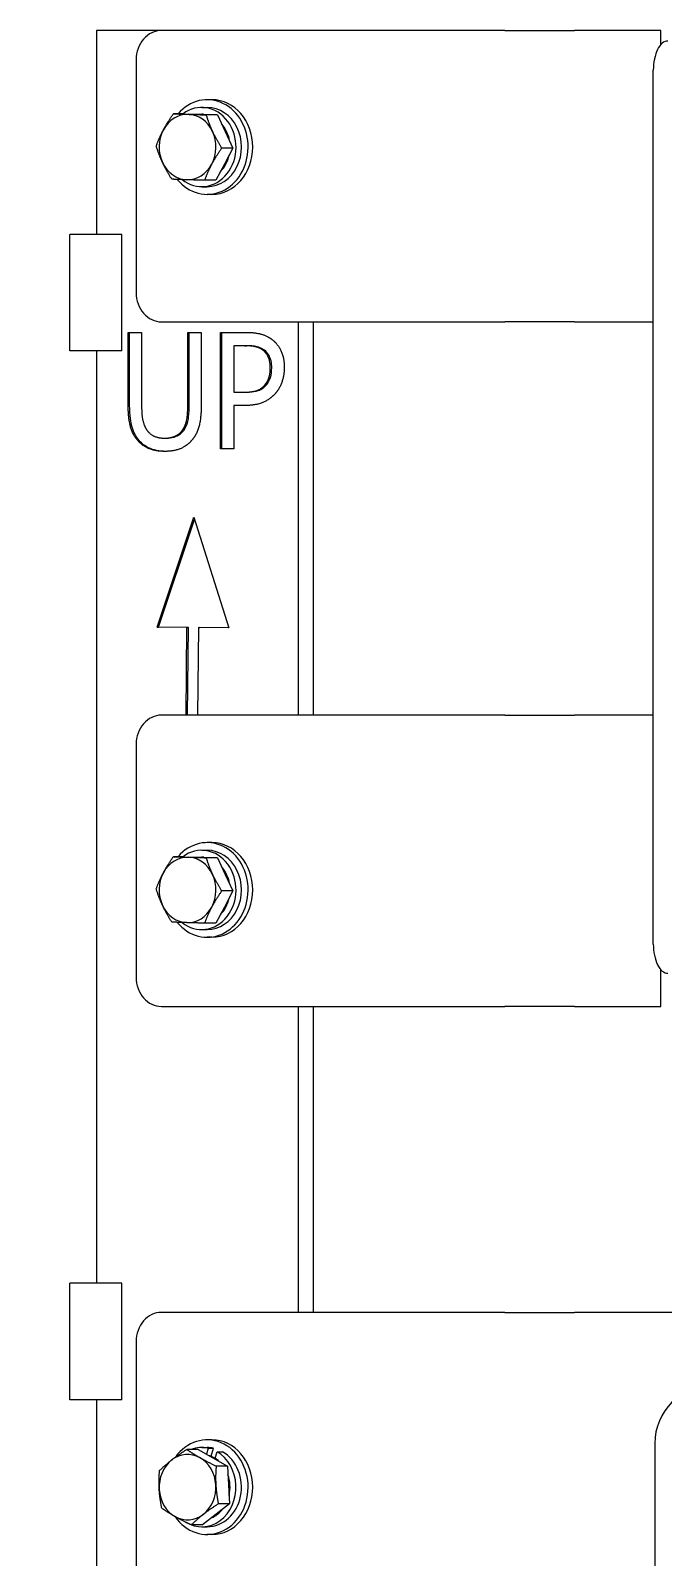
# Model space of a CAD drawing. Header units: inches. Extents: x 12 to 318, y 5 to 204.
# Drawn here: x 150.34 to 155.76, y 74.22 to 87.32 of the extents above; entities that cross this region are included whole.
import ezdxf

# ---------------------------------------------------------------- set-up
doc = ezdxf.new("R2010")
doc.units = ezdxf.units.IN
doc.header["$LTSCALE"] = 9.5
doc.header["$MEASUREMENT"] = 0
doc.layers.add('Dimension', color=7, linetype='Continuous', lineweight=25)
doc.layers.add('Visible', color=7, linetype='Continuous', lineweight=18)
doc.styles.add('Standard D-E', font='arial.ttf')
doc.dimstyles.new('in [mm] D-E NeptuneBenson', dxfattribs={"dimscale": 9.5, "dimtxt": 0.15, "dimasz": 0.098425, "dimexe": 0.125, "dimexo": 0.063, "dimgap": 0.031496, "dimtad": 0, "dimtih": 1, "dimtoh": 1, "dimdec": 4, "dimzin": 3, "dimdsep": 46, "dimlunit": 5, "dimtxsty": 'Standard D-E', "dimcen": 0.09, "dimdle": 0.393701, "dimclrd": 256, "dimclre": 256, "dimclrt": 256, "dimadec": 1, "dimazin": 1, "dimtfac": 1, "dimtofl": 0, "dimtmove": 0, "dimatfit": 3, "dimfxl": 1, "dimfrac": 1, "dimtolj": 1, "dimtzin": 4, "dimlwd": -1, "dimlwe": -1, "dimarcsym": 0})

# ---------------------------------------------------------------- blocks, each defined once
blk = doc.blocks.new('*D27')
at = {"layer": 'Defpoints', "color": 0, "transparency": 16777216}
for p in [(145.311, 108.566), (184.519, 108.566), (159.811, 27.706)]:
    blk.add_point(p, dxfattribs=at)
at = {"layer": 'Dimension', "transparency": 16777216}
for p, q in [((145.909, 108.566), (185.706, 108.566)), ((184.519, 107.631), (184.519, 71.091)), ((184.519, 28.641), (184.519, 65.182)), ((160.41, 27.706), (185.706, 27.706))]:
    blk.add_line(p, q, dxfattribs=at)
for points in [[(184.363, 107.631), (184.675, 107.631), (184.519, 108.566)], [(184.363, 28.641), (184.675, 28.641), (184.519, 27.706)]]:
    blk.add_solid(points, dxfattribs=at)
at = {"layer": 'Dimension', "transparency": 16777216, "char_height": 1.425, "attachment_point": 5, "style": 'Standard D-E'}
for s, insert in [('\\A1; 80{\\H1x;\\S7#8;} in', (184.519, 69.879)), ('\\A1;[2053.8 mm]', (184.519, 66.924))]:
    blk.add_mtext(s, dxfattribs=dict(at, insert=insert))

msp = doc.modelspace()

# ---------------------------------------------------------------- linework, layer by layer
at = {"layer": 'Visible'}
for p, q in [((151.465173, 87.316313), (150.909404, 87.316313)), ((150.909404, 87.316313), (150.909404, 85.566313)), ((154.411266, 87.316313), (151.465173, 87.316313)), ((154.411266, 87.316313), (155.008902, 87.316313)), ((155.75058, 87.316313), (155.008902, 87.316313)), ((155.75058, 87.19563), (155.75058, 87.316313)), ((151.248667, 87.066313), (151.248667, 85.066313)), ((155.68558, 79.476313), (155.68558, 86.976313)), ((151.898186, 86.722313), (151.858186, 86.722313)), ((151.66492, 86.601663), (151.568469, 86.601663)), ((151.66492, 86.601663), (151.805367, 86.597207)), ((151.802026, 86.597313), (151.811186, 86.597313)), ((151.805367, 86.597207), (151.945814, 86.592752)), ((151.811186, 86.656313), (151.858186, 86.656313)), ((151.945814, 86.592752), (151.849363, 86.592752)), ((151.945814, 86.592752), (152.012696, 86.450077)), ((152.012696, 86.450077), (152.079578, 86.307402)), ((152.079578, 86.307402), (151.983127, 86.307402)), ((152.079578, 86.307402), (152.006013, 86.169183)), ((152.006013, 86.169183), (151.932448, 86.030964)), ((151.811186, 85.976313), (151.858186, 85.976313)), ((151.932448, 86.030964), (151.835997, 86.030964)), ((151.898186, 85.910313), (151.858186, 85.910313)), ((151.125911, 85.566313), (150.680345, 85.566313)), ((150.680345, 84.566313), (150.680345, 85.566313)), ((151.125911, 84.566313), (151.125911, 85.566313)), ((151.180559, 84.101897), (151.180559, 84.725884)), ((151.180559, 84.725884), (151.295655, 84.725884)), ((151.193059, 84.101897), (151.193059, 84.725884)), ((151.295655, 84.725884), (151.295655, 84.101897)), ((151.465173, 84.816313), (154.411266, 84.816313)), ((151.692174, 84.725884), (151.807269, 84.725884)), ((151.692174, 84.098655), (151.692174, 84.725884)), ((151.704674, 84.098655), (151.704674, 84.725884)), ((151.807269, 84.725884), (151.807269, 84.101897)), ((151.972193, 83.725884), (151.972193, 84.725884)), ((151.972193, 84.725884), (152.189752, 84.725884)), ((151.984693, 83.725884), (151.984693, 84.725884)), ((152.641455, 81.441313), (152.641455, 84.816313)), ((152.766455, 84.816313), (152.766455, 81.441313)), ((155.008902, 84.816313), (154.411266, 84.816313)), ((155.008902, 84.816313), (155.68558, 84.816313)), ((152.182734, 84.610811), (152.087289, 84.610811)), ((152.087289, 84.610811), (152.087289, 84.212107)), ((152.182734, 84.610811), (152.195234, 84.610811)), ((151.125911, 84.566313), (150.680345, 84.566313)), ((150.909404, 84.566313), (150.909404, 76.566313)), ((152.087289, 84.212107), (152.165891, 84.212107)), ((152.165891, 84.212107), (152.178391, 84.212107)), ((152.350465, 84.272075), (152.362965, 84.272075)), ((152.087289, 84.098655), (152.087289, 83.725884)), ((152.18484, 84.098655), (152.087289, 84.098655)), ((151.493563, 83.818266), (151.506063, 83.818266)), ((152.087289, 83.725884), (151.972193, 83.725884)), ((151.428309, 82.196801), (151.744068, 83.139961)), ((151.440809, 82.196801), (151.750124, 83.120713)), ((151.744068, 83.139961), (152.043018, 82.189865)), ((151.68484, 82.194702), (151.428309, 82.196801)), ((151.428309, 82.196801), (151.440809, 82.196801)), ((151.69734, 82.194702), (151.440809, 82.196801)), ((151.676831, 81.441313), (151.68484, 82.194702)), ((151.68484, 82.194702), (151.69734, 82.194702)), ((151.689331, 81.441313), (151.69734, 82.194702)), ((151.782954, 82.193377), (151.776095, 81.441313)), ((151.782954, 82.193377), (151.795454, 82.193377)), ((152.043018, 82.189865), (151.782954, 82.193377)), ((152.042964, 82.190035), (151.795454, 82.193377)), ((154.411266, 81.441313), (151.465173, 81.441313)), ((154.411266, 81.441313), (155.008902, 81.441313)), ((155.68558, 81.441313), (155.008902, 81.441313)), ((151.248667, 81.191313), (151.248667, 79.191313)), ((151.811186, 80.281313), (151.858186, 80.281313)), ((151.898186, 80.347313), (151.858186, 80.347313)), ((151.66492, 80.226663), (151.568469, 80.226663)), ((151.66492, 80.226663), (151.805367, 80.222207)), ((151.802026, 80.222313), (151.811186, 80.222313)), ((151.805367, 80.222207), (151.945814, 80.217752)), ((151.945814, 80.217752), (151.849363, 80.217752)), ((151.945814, 80.217752), (152.012696, 80.075077)), ((152.012696, 80.075077), (152.079578, 79.932402)), ((152.079578, 79.932402), (151.983127, 79.932402)), ((152.079578, 79.932402), (152.006013, 79.794183)), ((152.006013, 79.794183), (151.932448, 79.655964)), ((151.932448, 79.655964), (151.835997, 79.655964)), ((151.811186, 79.601313), (151.858186, 79.601313)), ((151.898186, 79.535313), (151.858186, 79.535313)), ((155.75058, 78.941313), (155.75058, 79.256996)), ((151.465173, 78.941313), (154.411266, 78.941313)), ((152.641455, 76.316313), (152.641455, 78.941313)), ((152.766455, 78.941313), (152.766455, 76.316313)), ((155.008902, 78.941313), (154.411266, 78.941313)), ((155.008902, 78.941313), (155.75058, 78.941313)), ((151.125911, 76.566313), (150.680345, 76.566313)), ((150.680345, 75.566313), (150.680345, 76.566313)), ((151.125911, 75.566313), (151.125911, 76.566313)), ((154.411266, 76.316313), (151.465173, 76.316313)), ((154.411266, 76.316313), (155.008902, 76.316313)), ((156.01558, 76.316313), (155.008902, 76.316313)), ((151.248667, 76.066313), (151.248667, 74.066313)), ((151.125911, 75.566313), (150.680345, 75.566313)), ((150.909404, 75.566313), (150.909404, 67.566313)), ((151.898186, 75.222313), (151.858186, 75.222313)), ((155.698665, 75.191313), (155.698665, 58.691313)), ((151.77955, 75.140031), (151.683099, 75.140031)), ((151.77955, 75.140031), (151.905728, 75.068668)), ((151.811186, 75.156313), (151.858186, 75.156313)), ((151.86604, 75.150361), (151.851156, 75.099533)), ((151.86604, 75.150361), (151.91304, 75.150361)), ((151.892747, 75.081061), (151.91304, 75.150361)), ((151.905728, 75.068668), (152.031905, 74.997306)), ((151.926598, 75.063702), (151.943157, 75.120251)), ((151.943157, 75.120251), (151.990157, 75.120251)), ((152.031905, 74.997306), (151.935454, 74.997306)), ((152.031905, 74.997306), (152.041472, 74.835447)), ((152.041472, 74.835447), (152.051039, 74.673588)), ((152.051039, 74.673588), (151.934429, 74.583092)), ((152.051039, 74.673588), (151.954588, 74.673588)), ((151.934429, 74.583092), (151.817818, 74.492595)), ((151.817818, 74.492595), (151.721367, 74.492595)), ((151.811186, 74.476313), (151.858186, 74.476313)), ((151.898186, 74.410313), (151.858186, 74.410313))]:
    msp.add_line(p, q, dxfattribs=at)
msp.add_arc((156.198665, 75.191313), 0.5, 90, 180, dxfattribs=at)
for centre, major_axis, ratio, start_param, end_param in [((151.465173, 87.066313), (0, 0.25), 0.866025404, 0, 1.570796327), ((155.81058, 86.976313), (0, 0.25), 0.5, 0, 1.570796327), ((151.858186, 86.316313), (0, 0.406), 0.866025404, 2.325607296, 7.074611791), ((151.811186, 86.316313), (0, 0.34), 0.866025404, 2.536386269, 6.858054838), ((151.898186, 86.316313), (0, 0.406), 0.866025404, 3.141592654, 6.283185307), ((151.689684, 86.316313), (0, 0.281), 0.866025404, 6.255718721, 7.302916272), ((151.689684, 86.316313), (0, 0.281), 0.866025404, 5.20852117, 6.255718721), ((151.811186, 86.316313), (0, 0.281), 0.866025404, 6.202592143, 6.283185307), ((151.858186, 86.316313), (0, -0.34), 0.866025404, 0, 3.141592654), ((151.689684, 86.316313), (0, -0.281), 0.866025404, 4.161323618, 5.20852117), ((151.689684, 86.316313), (0, 0.281), 0.866025404, 4.161323618, 5.20852117), ((151.811186, 86.316313), (0, -0.281), 0.866025404, 1.765186866, 2.368670166), ((151.689684, 86.316313), (0, -0.281), 0.866025404, 5.20852117, 6.255718721), ((151.689684, 86.316313), (0, -0.281), 0.866025404, 6.255718721, 7.302916272), ((151.811186, 86.316313), (0, -0.281), 0.866025404, 0.722773623, 1.316688307), ((151.465173, 85.066313), (0, -0.25), 0.866025404, 4.71238898, 6.283185307), ((151.465173, 81.191313), (0, 0.25), 0.866025404, 0, 1.570796327), ((151.858186, 79.941313), (0, 0.406), 0.866025404, 2.325607296, 7.074611791), ((151.811186, 79.941313), (0, 0.34), 0.866025404, 2.536386269, 6.858054838), ((151.858186, 79.941313), (0, -0.34), 0.866025404, 0, 3.141592654), ((151.898186, 79.941313), (0, 0.406), 0.866025404, 3.141592654, 6.283185307), ((151.689684, 79.941313), (0, 0.281), 0.866025404, 6.255718721, 7.302916272), ((151.689684, 79.941313), (0, 0.281), 0.866025404, 5.20852117, 6.255718721), ((151.811186, 79.941313), (0, 0.281), 0.866025404, 6.202592143, 6.283185307), ((151.811186, 79.941313), (0, -0.281), 0.866025404, 1.765186866, 2.368670166), ((151.689684, 79.941313), (0, -0.281), 0.866025404, 4.161323618, 5.20852117), ((151.689684, 79.941313), (0, 0.281), 0.866025404, 4.161323618, 5.20852117), ((151.689684, 79.941313), (0, -0.281), 0.866025404, 5.20852117, 6.255718721), ((151.689684, 79.941313), (0, -0.281), 0.866025404, 6.255718721, 7.302916272), ((151.811186, 79.941313), (0, -0.281), 0.866025404, 0.722773623, 1.316688307), ((155.81058, 79.476313), (0, -0.25), 0.5, 4.71238898, 6.283185307), ((151.465173, 79.191313), (0, -0.25), 0.866025404, 4.71238898, 6.283185307), ((151.465173, 76.066313), (0, 0.25), 0.866025404, 0, 1.570796327), ((151.858186, 74.816313), (0, 0.406), 0.866025404, 2.241855542, 7.16621435), ((151.898186, 74.816313), (0, 0.406), 0.866025404, 3.141592654, 6.283185307), ((151.689684, 74.816313), (0, -0.281), 0.866025404, 3.733336356, 4.780533907), ((151.689684, 74.816313), (0, 0.281), 0.866025404, 5.827731458, 6.874929009), ((151.811186, 74.816313), (0, -0.34), 0.866025404, 5.791957826, 8.960029584), ((151.811186, 74.816313), (0, 0.34), 0.866025404, 6.09579569, 6.593913834), ((151.689684, 74.816313), (0, 0.281), 0.866025404, 4.780533907, 5.827731458), ((151.858186, 74.816313), (0, 0.34), 0.866025404, 6.09579569, 6.283185307), ((151.858186, 74.816313), (0, -0.34), 0.866025404, 0, 2.676844277), ((151.811186, 74.816313), (0, 0.281), 0.866025404, 5.614736601, 6.040726315), ((151.811186, 74.816313), (0, -0.281), 0.866025404, 1.317387347, 1.960495159), ((151.689684, 74.816313), (0, -0.281), 0.866025404, 4.780533907, 5.827731458), ((151.689684, 74.816313), (0, 0.281), 0.866025404, 3.733336356, 4.780533907), ((151.689684, 74.816313), (0, -0.281), 0.866025404, 5.827731458, 6.874929009), ((151.811186, 74.816313), (0, -0.281), 0.866025404, 0.351765867, 0.831721537)]:
    msp.add_ellipse(centre, major_axis=major_axis, ratio=ratio, start_param=start_param, end_param=end_param, dxfattribs=at)
for points in [[(151.482355, 86.463443), (151.516497, 86.527591), (151.568469, 86.601663)], [(151.568469, 86.601663), (151.631186, 86.599275), (151.696367, 86.597207)], [(151.696367, 86.597207), (151.761549, 86.595139), (151.849363, 86.592752)], [(151.849363, 86.592752), (151.872656, 86.516293), (151.903696, 86.450077)], [(151.421339, 86.325224), (151.448214, 86.399296), (151.482355, 86.463443)], [(151.903696, 86.450077), (151.934736, 86.383861), (151.983127, 86.307402)], [(151.475672, 86.182549), (151.444632, 86.248765), (151.421339, 86.325224)], [(151.983127, 86.307402), (151.931155, 86.233331), (151.897013, 86.169183)], [(151.555103, 86.039875), (151.506712, 86.116334), (151.475672, 86.182549)], [(151.897013, 86.169183), (151.862871, 86.105035), (151.835997, 86.030964)], [(151.683001, 86.035419), (151.617819, 86.037487), (151.555103, 86.039875)], [(151.835997, 86.030964), (151.748183, 86.033351), (151.683001, 86.035419)], [(151.482355, 80.088443), (151.516497, 80.152591), (151.568469, 80.226663)], [(151.568469, 80.226663), (151.631186, 80.224275), (151.696367, 80.222207)], [(151.696367, 80.222207), (151.761549, 80.220139), (151.849363, 80.217752)], [(151.849363, 80.217752), (151.872656, 80.141293), (151.903696, 80.075077)], [(151.421339, 79.950224), (151.448214, 80.024296), (151.482355, 80.088443)], [(151.903696, 80.075077), (151.934736, 80.008861), (151.983127, 79.932402)], [(151.475672, 79.807549), (151.444632, 79.873765), (151.421339, 79.950224)], [(151.983127, 79.932402), (151.931155, 79.858331), (151.897013, 79.794183)], [(151.555103, 79.664875), (151.506712, 79.741334), (151.475672, 79.807549)], [(151.897013, 79.794183), (151.862871, 79.730035), (151.835997, 79.655964)], [(151.683001, 79.660419), (151.617819, 79.662487), (151.555103, 79.664875)], [(151.835997, 79.655964), (151.748183, 79.658351), (151.683001, 79.660419)], [(151.449878, 74.959038), (151.49982, 75.007535), (151.55394, 75.049535)], [(151.55394, 75.049535), (151.608059, 75.091534), (151.683099, 75.140031)], [(151.683099, 75.140031), (151.738169, 75.101788), (151.796728, 75.068668)], [(151.796728, 75.068668), (151.855287, 75.035549), (151.935454, 74.997306)], [(151.446896, 74.797179), (151.442456, 74.872298), (151.449878, 74.959038)], [(151.935454, 74.997306), (151.928032, 74.910566), (151.932472, 74.835447)], [(151.469012, 74.63532), (151.451336, 74.72206), (151.446896, 74.797179)], [(151.932472, 74.835447), (151.936912, 74.760328), (151.954588, 74.673588)], [(151.954588, 74.673588), (151.879548, 74.625091), (151.825429, 74.583092)], [(151.58264, 74.563958), (151.524081, 74.597077), (151.469012, 74.63532)], [(151.721367, 74.492595), (151.6412, 74.530838), (151.58264, 74.563958)], [(151.825429, 74.583092), (151.77131, 74.541092), (151.721367, 74.492595)]]:
    msp.add_rational_spline(points, [1, 1.0379548493, 1], degree=2, dxfattribs=at)
for points in [[(152.189752, 84.725884), (152.266951, 84.725884), (152.375028, 84.69671), (152.416435, 84.663485)], [(152.337131, 84.572723), (152.309761, 84.593793), (152.236773, 84.610811), (152.182734, 84.610811)], [(152.416435, 84.663485), (152.464859, 84.625398), (152.5196, 84.507894), (152.5196, 84.424425)], [(152.399592, 84.420373), (152.399592, 84.472237), (152.368712, 84.548412), (152.337131, 84.572723)], [(152.350465, 84.272075), (152.376432, 84.302059), (152.399592, 84.372561), (152.399592, 84.420373)], [(152.5196, 84.424425), (152.5196, 84.359595), (152.479597, 84.242902), (152.443805, 84.202383)], [(152.165891, 84.212107), (152.236071, 84.212107), (152.322393, 84.238039), (152.350465, 84.272075)], [(152.443805, 84.202383), (152.39889, 84.15133), (152.277478, 84.098655), (152.18484, 84.098655)], [(151.263372, 83.797197), (151.217755, 83.84906), (151.180559, 83.994928), (151.180559, 84.101897)], [(151.295655, 84.101897), (151.295655, 84.032205), (151.311094, 83.938202), (151.33285, 83.900114)], [(151.654978, 83.900114), (151.676734, 83.938202), (151.692174, 84.031394), (151.692174, 84.098655)], [(151.807269, 84.101897), (151.807269, 83.997359), (151.770776, 83.84825), (151.724457, 83.797197)], [(151.33285, 83.900114), (151.35601, 83.859595), (151.436016, 83.818266), (151.493563, 83.818266)], [(151.493563, 83.818266), (151.547602, 83.818266), (151.631819, 83.859595), (151.654978, 83.900114)], [(151.493563, 83.704814), (151.417067, 83.704814), (151.303375, 83.751005), (151.263372, 83.797197)], [(151.724457, 83.797197), (151.68305, 83.750195), (151.573569, 83.704814), (151.493563, 83.704814)]]:
    msp.add_open_spline(points, degree=2, dxfattribs=at)
for points, knots in [([(152.349631, 84.572723), (152.324894, 84.591766), (152.299918, 84.599002), (152.257174, 84.608969), (152.224268, 84.610811), (152.195234, 84.610811)], [-0.3818938296, -0.3818938296, -0.3818938296, -0.3818938296, -0.2554611271, -0.2554611271, 0, 0, 0, 0]), ([(152.412092, 84.420373), (152.412092, 84.440656), (152.410321, 84.461119), (152.400678, 84.503472), (152.393173, 84.519428), (152.377172, 84.54716), (152.36451, 84.56127), (152.349631, 84.572723)], [-0.3372795691, -0.3372795691, -0.3372795691, -0.3372795691, -0.2539165575, -0.2539165575, -0.1573425254, -0.1573425254, 0, 0, 0, 0]), ([(152.362965, 84.272075), (152.371274, 84.281669), (152.378832, 84.292076), (152.392302, 84.315481), (152.397075, 84.326848), (152.409117, 84.363505), (152.412092, 84.39239), (152.412092, 84.420373)], [-0.3778990738, -0.3778990738, -0.3778990738, -0.3778990738, -0.2983955769, -0.2983955769, -0.2132300142, -0.2132300142, 0, 0, 0, 0]), ([(152.178391, 84.212107), (152.204847, 84.212107), (152.233317, 84.213489), (152.289346, 84.222703), (152.306752, 84.229795), (152.335189, 84.244539), (152.350162, 84.256552), (152.362965, 84.272075)], [-0.3720280769, -0.3720280769, -0.3720280769, -0.3720280769, -0.2742790033, -0.2742790033, -0.1633485372, -0.1633485372, 0, 0, 0, 0]), ([(151.275872, 83.797197), (151.260806, 83.814326), (151.24781, 83.833339), (151.22606, 83.875607), (151.217711, 83.89825), (151.20382, 83.952728), (151.193059, 84.006893), (151.193059, 84.101897)], [-1.834872944, -1.834872944, -1.834872944, -1.834872944, -1.283211598, -1.283211598, -0.723930443, -0.723930443, 0, 0, 0, 0]), ([(151.667478, 83.900114), (151.682264, 83.925998), (151.691908, 83.954343), (151.699564, 84.000554), (151.704674, 84.034878), (151.704674, 84.098655)], [-1.425366243, -1.425366243, -1.425366243, -1.425366243, -0.485984079, -0.485984079, 0, 0, 0, 0]), ([(151.506063, 83.818266), (151.529039, 83.818266), (151.552062, 83.821068), (151.587998, 83.832111), (151.609082, 83.839991), (151.644705, 83.867805), (151.657396, 83.882474), (151.667478, 83.900114)], [-0.7299087878, -0.7299087878, -0.7299087878, -0.7299087878, -0.3783755563, -0.3783755563, -0.1610495695, -0.1610495695, 0, 0, 0, 0]), ([(151.499977, 83.704851), (151.474694, 83.705159), (151.449159, 83.707423), (151.400672, 83.717344), (151.377684, 83.724722), (151.325622, 83.750311), (151.298885, 83.770623), (151.275872, 83.797197)], [-0.7203436552, -0.7203436552, -0.7203436552, -0.7203436552, -0.4978653255, -0.4978653255, -0.2863653536, -0.2863653536, 0, 0, 0, 0])]:
    msp.add_open_spline(points, degree=3, knots=knots, dxfattribs=at)

# ---------------------------------------------------------------- dimensions: what is measured, and where the dimension line sits
at = {"layer": 'Dimension'}
dim = msp.add_linear_dim(base=(184.518818, 108.566317), p1=(159.811147, 27.706313), p2=(145.310669, 108.566317), angle=90, text=' <> in\\X[2053.8 mm]', dimstyle='in [mm] D-E NeptuneBenson', override={"dimgap": 0.031496, "dimdec": 4, "dimpost": '', "dimtol": 0, "dimlim": 0, "dimtp": 0, "dimtm": 0, "dimtdec": 2, "dimatfit": 1}, dxfattribs=at)
dim.commit()
dim.dimension.update_dxf_attribs({"geometry": '*D27', "text_midpoint": (184.518818, 68.136315), "dimtype": 160})

doc.saveas('drawing.dxf')
